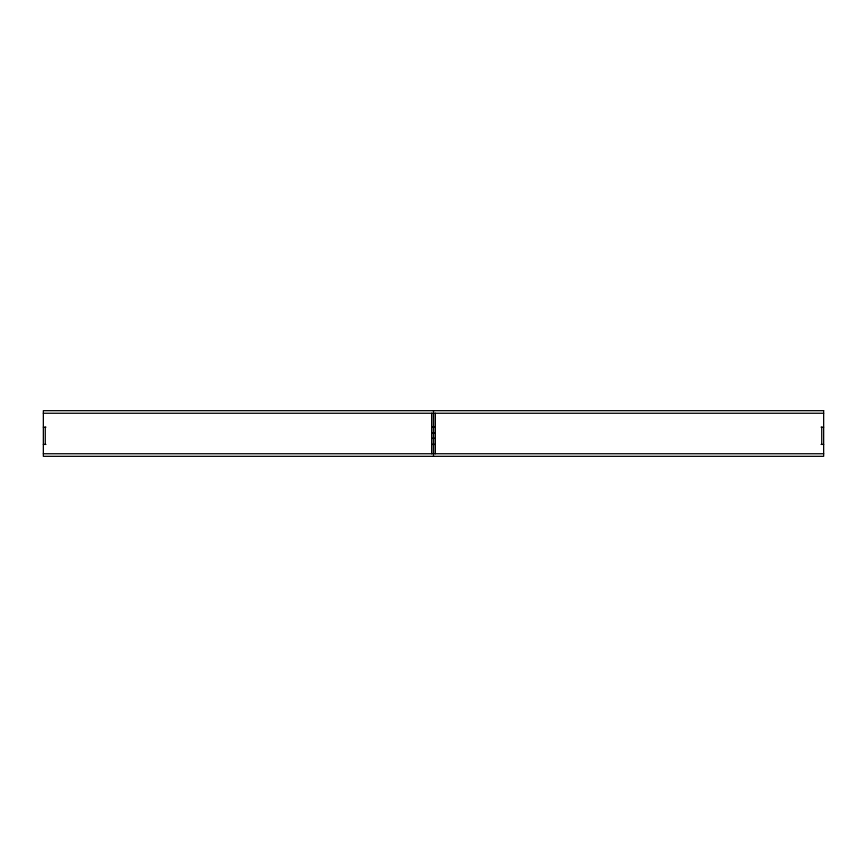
<?xml version="1.0" encoding="UTF-8"?>
<svg xmlns="http://www.w3.org/2000/svg" width="867" height="867" viewBox="0 0 867 867"><rect width="100%" height="100%" fill="white"/><g stroke="black" fill="none" stroke-linecap="round" stroke-linejoin="round"><path stroke-width="1.3" d="M43.35 413.256L823.65 413.256M43.35 427.182L45.929 427.182M431.647 427.182L433.381 427.182M433.619 427.182L435.353 427.182M821.071 427.182L823.65 427.182M431.647 433.218L433.381 433.218M433.619 433.218L435.353 433.218M431.647 438.377L433.381 438.377M433.619 438.377L435.353 438.377M43.35 444.413L45.929 444.413M431.647 444.413L433.381 444.413M433.619 444.413L435.353 444.413M821.071 444.413L823.65 444.413M43.35 453.744L823.65 453.744M821.732 427.182L821.732 444.413M435.353 413.256L435.353 453.744M433.619 413.256L433.619 453.744M433.5 410.676L433.5 413.256M433.5 453.744L433.5 456.324M433.381 413.256L433.381 453.744M431.647 413.256L431.647 453.744M45.268 427.182L45.268 444.413M823.65 410.676L43.35 410.676L43.35 456.324L823.65 456.324L823.65 410.676"/></g></svg>
